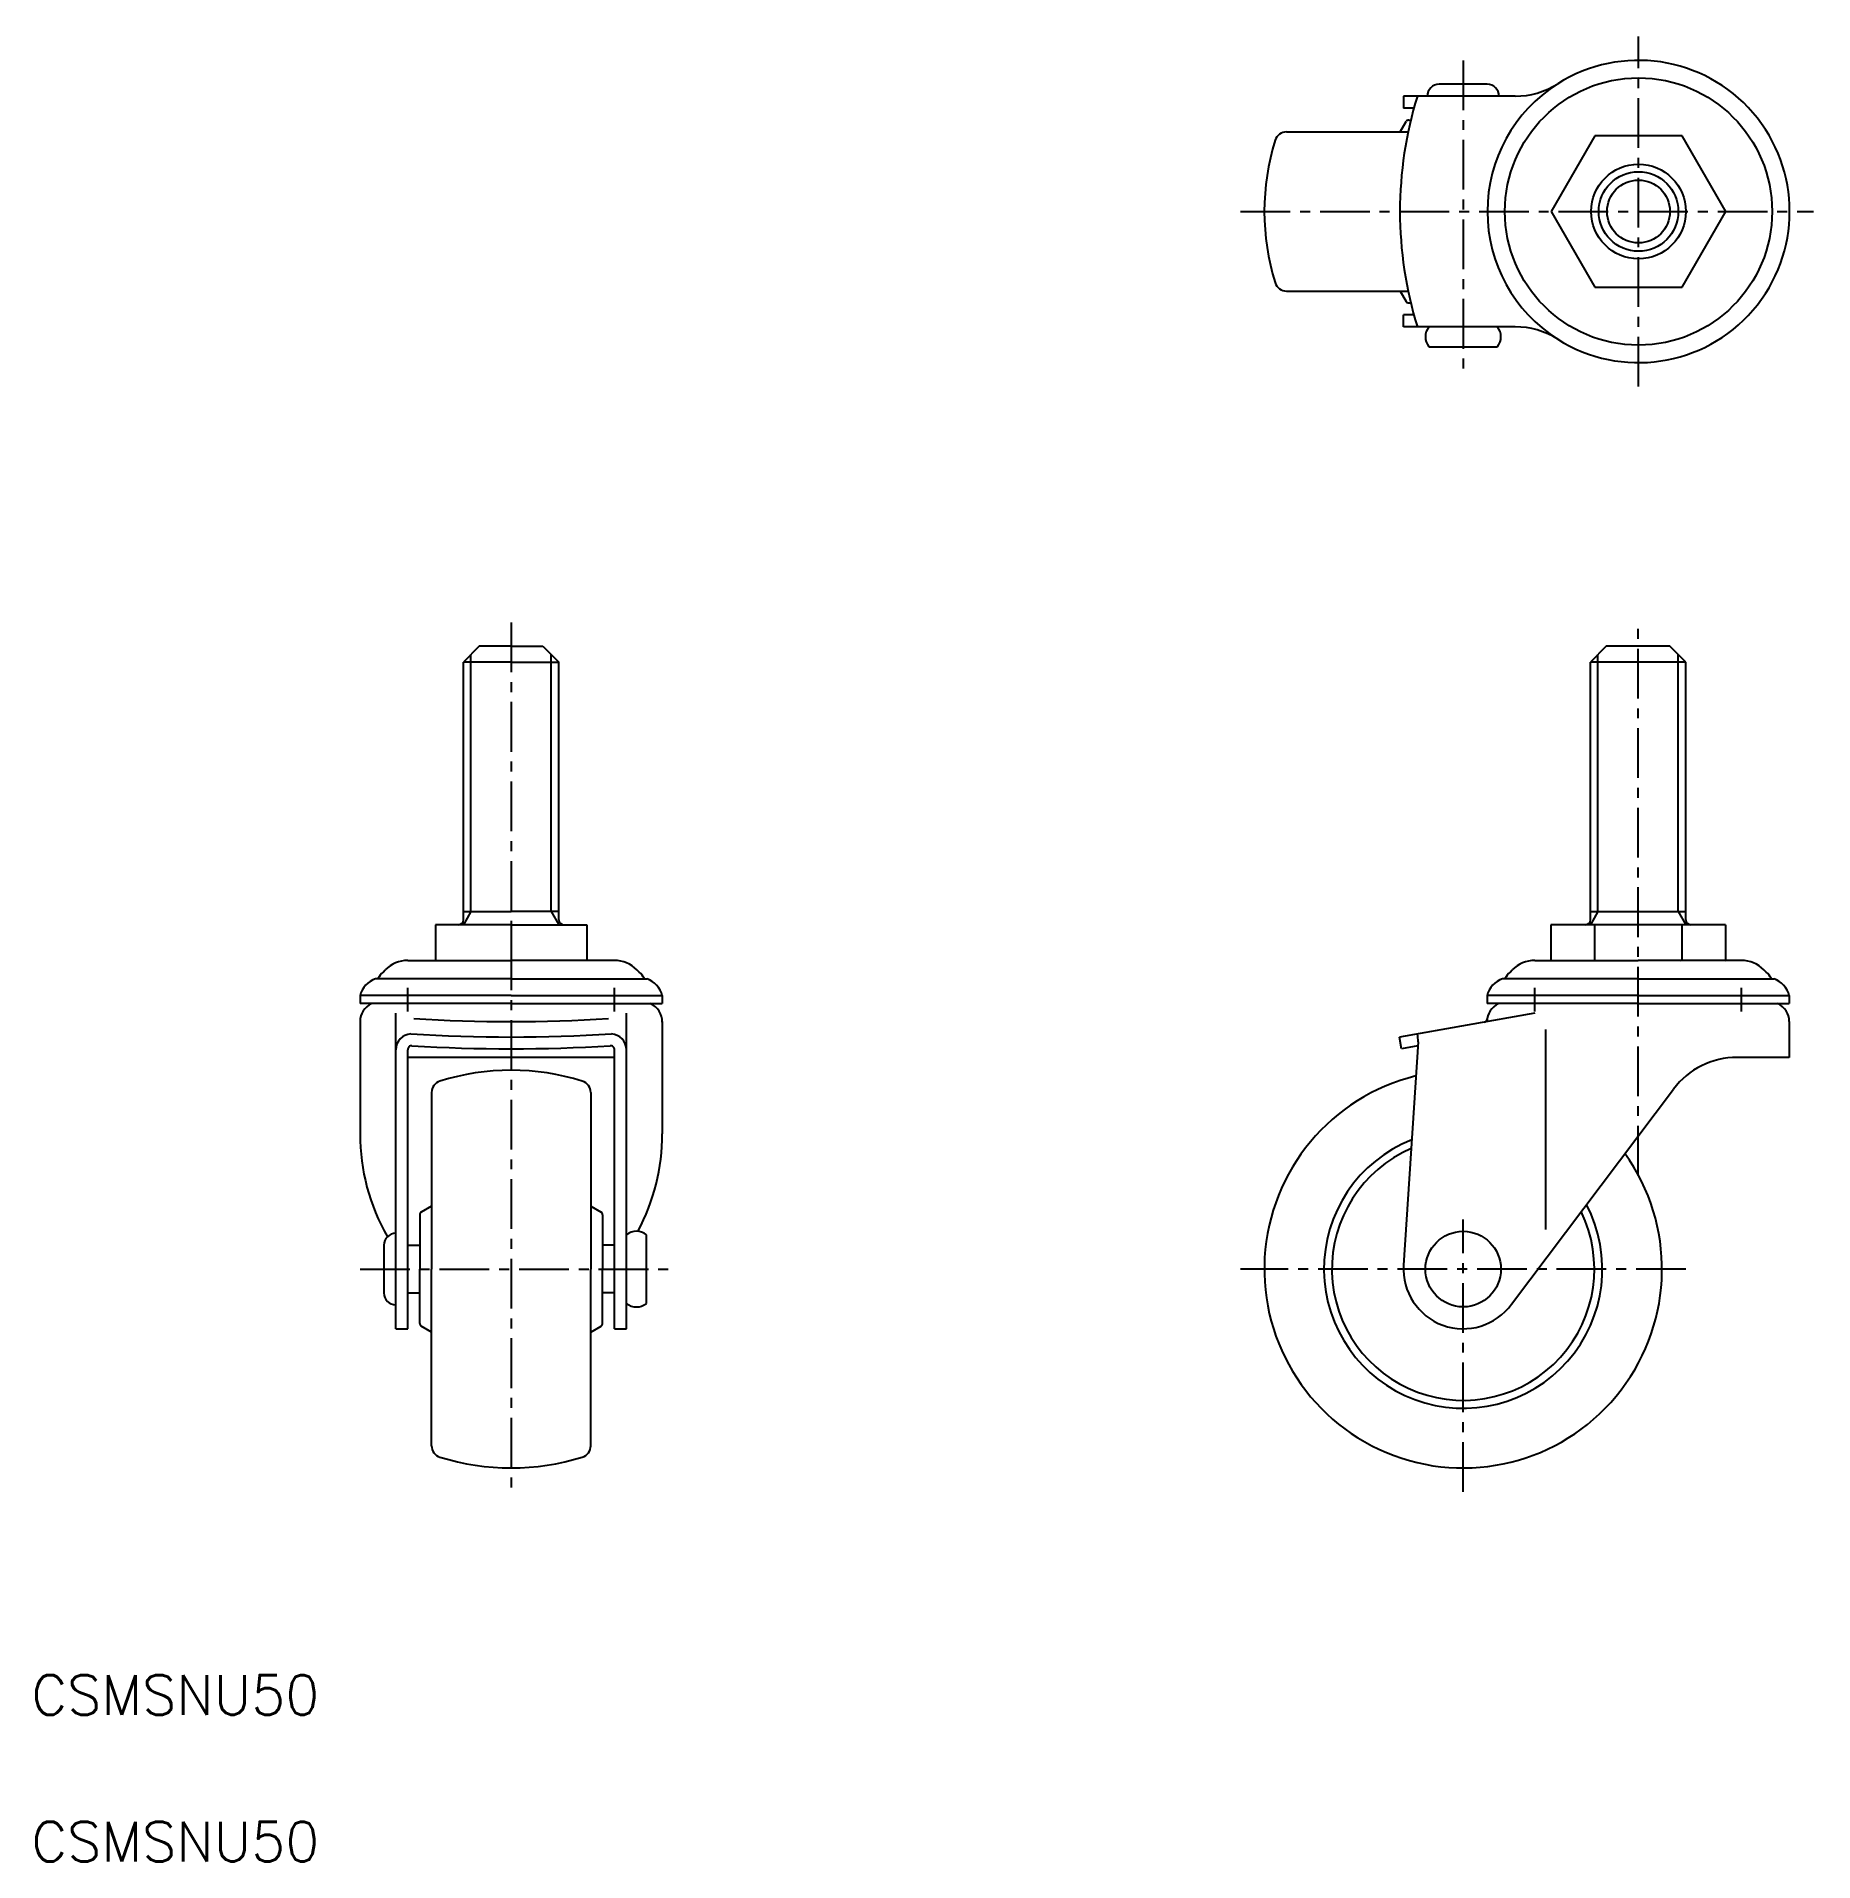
# Model space of a CAD drawing. Extents: x -5 to 219, y 18 to 248.
import ezdxf

# ---------------------------------------------------------------- set-up
doc = ezdxf.new("R2010")
doc.units = 0
doc.header["$LTSCALE"] = 5
doc.linetypes.add('CENTER', pattern=[2, 1.25, -0.25, 0.25, -0.25])
doc.layers.get('0').update_dxf_attribs({"linetype": 'CONTINUOUS'})
doc.layers.add('CENTER', color=1, linetype='CENTER')
doc.styles.get("Standard").update_dxf_attribs({"font": 'txt.shx'})

msp = doc.modelspace()

# ---------------------------------------------------------------- linework, layer by layer
at = {"color": 7, "linetype": 'CONTINUOUS'}
for p, q in [((177.746794, 241.928506), (171.746794, 241.928506)), ((167.246794, 240.428506), (167.246794, 238.928506)), ((181.278874, 240.428506), (167.246794, 240.428506)), ((168.550947, 238.928506), (167.246794, 238.928506)), ((166.824145, 235.928506), (167.5747, 237.228506)), ((167.92111, 237.428506), (168.163597, 237.428506)), ((152.543853, 235.928506), (167.826255, 235.928506)), ((191.310167, 235.428506), (185.825339, 225.928506)), ((202.279822, 235.428506), (191.310167, 235.428506)), ((207.764649, 225.928506), (202.279822, 235.428506)), ((185.825339, 225.928506), (191.310167, 216.428506)), ((202.279822, 216.428506), (207.764649, 225.928506)), ((152.543853, 215.928506), (167.826255, 215.928506)), ((166.824145, 215.928506), (167.5747, 214.628506)), ((191.310167, 216.428506), (202.279822, 216.428506)), ((167.92111, 214.428506), (168.163597, 214.428506)), ((167.246794, 211.428506), (167.246794, 212.928506)), ((168.550947, 212.928506), (167.246794, 212.928506)), ((181.278874, 211.428506), (167.246794, 211.428506)), ((170.435545, 208.928506), (179.058044, 208.928506)), ((51.047078, 171.26674), (49.047078, 169.26674)), ((55.047078, 171.26674), (51.047078, 171.26674)), ((55.047078, 171.26674), (59.047078, 171.26674)), ((59.047078, 171.26674), (61.047078, 169.26674)), ((192.746794, 171.26674), (190.746794, 169.26674)), ((200.746794, 171.26674), (192.746794, 171.26674)), ((202.746794, 169.26674), (200.746794, 171.26674)), ((55.047078, 169.26674), (49.047078, 169.26674)), ((49.047078, 136.86674), (49.047078, 169.26674)), ((55.047078, 169.26674), (61.047078, 169.26674)), ((61.047078, 136.86674), (61.047078, 169.26674)), ((202.746794, 169.26674), (190.746794, 169.26674)), ((190.746794, 136.86674), (190.746794, 169.26674)), ((202.746794, 136.86674), (202.746794, 169.26674)), ((49.047078, 137.906993), (55.047078, 137.906993)), ((61.047078, 137.906993), (55.047078, 137.906993)), ((190.746794, 137.906993), (202.746794, 137.906993)), ((45.547078, 136.26674), (45.547078, 131.76674)), ((55.047078, 136.26674), (45.547078, 136.26674)), ((55.047078, 136.26674), (55.047078, 131.76674)), ((55.047078, 136.26674), (64.547078, 136.26674)), ((64.547078, 136.26674), (64.547078, 131.76674)), ((185.777139, 136.26674), (185.777139, 131.815246)), ((207.716449, 136.26674), (185.777139, 136.26674)), ((191.266794, 136.26674), (191.266794, 131.815246)), ((202.226794, 136.26674), (202.226794, 131.815246)), ((207.716449, 136.26674), (207.716449, 131.815246)), ((42.0557, 131.76674), (55.047078, 131.76674)), ((68.038456, 131.76674), (55.047078, 131.76674)), ((183.755416, 131.76674), (196.746794, 131.76674)), ((185.861154, 131.76674), (185.777139, 131.815246)), ((209.738172, 131.76674), (196.746794, 131.76674)), ((207.632435, 131.76674), (207.716449, 131.815246)), ((55.047078, 129.464973), (37.997078, 129.464973)), ((38.942521, 130.310416), (39.227273, 130.595168)), ((55.047078, 129.464973), (72.097078, 129.464973)), ((71.151635, 130.310416), (70.866883, 130.595168)), ((196.746794, 129.464973), (179.696794, 129.464973)), ((180.642237, 130.310416), (180.926989, 130.595168)), ((196.746794, 129.464973), (213.796794, 129.464973)), ((212.851351, 130.310416), (212.566599, 130.595168)), ((36.047078, 127.34674), (36.047078, 126.34674)), ((55.047078, 127.34674), (36.047078, 127.34674)), ((55.047078, 126.34674), (36.047078, 126.34674)), ((55.047078, 127.34674), (74.047078, 127.34674)), ((55.047078, 126.34674), (74.047078, 126.34674)), ((74.047078, 127.34674), (74.047078, 126.34674)), ((196.746794, 127.34674), (177.746794, 127.34674)), ((177.746794, 127.34674), (177.746794, 126.34674)), ((196.746794, 126.34674), (177.746794, 126.34674)), ((196.746794, 127.34674), (215.746794, 127.34674)), ((196.746794, 126.34674), (215.746794, 126.34674)), ((215.746794, 127.34674), (215.746794, 126.34674)), ((36.047078, 124.08674), (36.047078, 109.96027)), ((40.547078, 85.46674), (40.547078, 125.140991)), ((69.547078, 85.46674), (69.547078, 125.140991)), ((74.047078, 124.08674), (74.047078, 109.96027)), ((183.746794, 125.140991), (166.746794, 122.143432)), ((215.746794, 124.08674), (215.746794, 119.58674)), ((167.007267, 120.66622), (166.746794, 122.143432)), ((185.084891, 123.10674), (185.084891, 97.961564)), ((215.746794, 123.792569), (215.746794, 123.292569)), ((42.047078, 85.46674), (42.047078, 120.54886)), ((68.047078, 119.58674), (42.047078, 119.58674)), ((68.047078, 85.46674), (68.047078, 120.54886)), ((169.052109, 121.026781), (167.007267, 120.66622)), ((169.085345, 121.53889), (167.26254, 93.452468)), ((215.746794, 119.58674), (209.181806, 119.58674)), ((45.047078, 115.169681), (45.047078, 92.96674)), ((65.047078, 115.169681), (65.047078, 92.96674)), ((180.814422, 88.558351), (201.195451, 115.604891)), ((43.547078, 99.792425), (43.547078, 92.96674)), ((45.047078, 100.88939), (43.747078, 100.138835)), ((65.047078, 100.88939), (66.347078, 100.138835)), ((66.547078, 99.792425), (66.547078, 92.96674)), ((72.047078, 88.655491), (72.047078, 97.27799)), ((39.047078, 95.96674), (39.047078, 89.96674)), ((42.047078, 95.96674), (43.547078, 95.96674)), ((68.047078, 95.96674), (66.547078, 95.96674)), ((43.547078, 86.141056), (43.547078, 92.96674)), ((45.047078, 70.763799), (45.047078, 92.96674)), ((65.047078, 70.763799), (65.047078, 92.96674)), ((66.547078, 86.141056), (66.547078, 92.96674)), ((42.047078, 89.96674), (43.547078, 89.96674)), ((68.047078, 89.96674), (66.547078, 89.96674)), ((40.547078, 85.46674), (42.047078, 85.46674)), ((45.047078, 85.044091), (43.747078, 85.794646)), ((65.047078, 85.044091), (66.347078, 85.794646)), ((68.047078, 85.46674), (69.547078, 85.46674))]:
    msp.add_line(p, q, dxfattribs=at)
at = {"color": 3, "linetype": 'CONTINUOUS'}
for p, q in [((49.994078, 137.906993), (49.994078, 170.21374)), ((60.100078, 137.906993), (60.100078, 170.21374)), ((191.693794, 137.906993), (191.693794, 170.21374)), ((201.799794, 137.906993), (201.799794, 170.21374)), ((49.994078, 137.906993), (49.047078, 136.26674)), ((60.100078, 137.906993), (61.047078, 136.26674)), ((191.693794, 137.906993), (190.746794, 136.26674)), ((201.799794, 137.906993), (202.746794, 136.26674))]:
    msp.add_line(p, q, dxfattribs=at)
at = {"color": 7, "linetype": 'CONTINUOUS'}
for centre, radius in [((196.794994, 225.928506), 16.7982), ((196.794994, 225.928506), 5.9518), ((196.794994, 225.928506), 3.9518), ((174.746794, 92.96674), 4.75)]:
    msp.add_circle(centre, radius, dxfattribs=at)
at = {"color": 3, "linetype": 'CONTINUOUS'}
msp.add_circle((196.794994, 225.928506), 5.0048, dxfattribs=at)
at = {"color": 7, "linetype": 'CONTINUOUS'}
for centre, radius, start, end in [((196.794994, 225.928506), 19, 237.653468, 122.346532), ((171.746794, 240.428506), 1.5, 90, 180), ((177.746794, 240.428506), 1.5, 0, 90), ((196.794994, 225.928506), 19, 122.346532, 237.653468), ((181.278874, 250.428506), 10, 270, 302.346532), ((215.794994, 225.928506), 49, 162.787385, 197.212615), ((167.92111, 237.028506), 0.4, 90, 150), ((179.746794, 225.928506), 30, 162.647739, 197.352261), ((152.543853, 234.428506), 1.5, 90, 162.647739), ((152.543853, 217.428506), 1.5, 197.352261, 270), ((167.92111, 214.828506), 0.4, 210, 270), ((171.996794, 210.178506), 2, 141.317813, 218.682187), ((177.496794, 210.178506), 2, 321.317813, 38.682187), ((181.278874, 201.428506), 10, 57.653468, 90), ((48.447078, 136.86674), 0.6, 270, 0), ((61.647078, 136.86674), 0.6, 180, 270), ((190.146794, 136.86674), 0.6, 270, 0), ((203.346794, 136.86674), 0.6, 180, 270), ((42.0557, 127.76674), 4, 90, 135), ((68.038456, 127.76674), 4, 45, 90), ((183.755416, 127.76674), 4, 90, 135), ((188.854489, 136.96674), 6, 240, 240.073565), ((188.854489, 134.820089), 3.853348, 307.59073, 308.757696), ((196.746794, 149.087043), 18.120302, 252.396795, 252.911229), ((196.746794, 149.087043), 18.120302, 287.088771, 287.603205), ((204.639099, 134.820089), 3.853348, 231.242304, 232.40927), ((204.639099, 136.96674), 6, 299.926435, 300), ((209.738172, 127.76674), 4, 45, 90), ((38.958521, 126.623208), 3, 108.692017, 166.043951), ((41.770949, 127.481989), 4, 135, 150.281045), ((68.323208, 127.481989), 4, 29.718955, 45), ((71.135635, 126.623208), 3, 13.956049, 71.307983), ((180.658237, 126.623208), 3, 108.692017, 166.043951), ((183.470665, 127.481989), 4, 135, 150.281045), ((210.022924, 127.481989), 4, 29.718955, 45), ((212.835351, 126.623208), 3, 13.956049, 71.307983), ((38.59207, 124.042026), 2.545385, 115.116254, 178.993438), ((71.502086, 124.042026), 2.545385, 358.993438, 64.883746), ((180.291786, 124.042026), 2.545385, 115.116254, 179.07725), ((213.201802, 124.042026), 2.545385, 0.92275, 64.883746), ((55.047078, 324.08309), 200.000072, 266.493312, 273.506688), ((177.282395, 124.508856), 0.5, 280, 351.18231), ((42.547078, 120.53889), 2, 92.94553, 180), ((55.047078, 324.508504), 202.365072, 266.429457, 273.570543), ((67.547078, 120.53889), 2, 0, 87.05447), ((163.818166, 121.53889), 5.267179, 0, 10.94432), ((42.547078, 120.54886), 0.5, 86.493312, 180), ((55.047078, 324.531293), 203.865072, 266.493312, 273.506688), ((67.547078, 120.54886), 0.5, 0, 93.506688), ((209.181806, 109.58674), 10, 90, 143), ((55.047078, 87.96674), 30, 72.647739, 107.352261), ((174.746794, 92.96674), 25, 103.744322, 35.545141), ((46.547078, 115.169681), 1.5, 107.352261, 180), ((63.547078, 115.169681), 1.5, 0, 72.647739), ((62.047078, 109.96027), 26, 180, 209.820665), ((48.047078, 109.96027), 26, 331.886137, 0), ((174.746794, 92.96674), 17.5, 111.663653, 27.627206), ((174.746794, 92.96674), 16.5, 113.322411, 25.968761), ((43.947078, 99.792425), 0.4, 120, 180), ((66.147078, 99.792425), 0.4, 0, 60), ((40.547078, 95.96674), 1.5, 90, 180), ((70.797078, 95.71674), 2, 51.317813, 128.682187), ((174.746794, 92.96674), 7.5, 176.286719, 324), ((40.547078, 89.96674), 1.5, 180, 270), ((70.797078, 90.21674), 2, 231.317813, 308.682187), ((43.947078, 86.141056), 0.4, 180, 240), ((66.147078, 86.141056), 0.4, 300, 0), ((46.547078, 70.763799), 1.5, 180, 252.647739), ((55.047078, 97.96674), 30, 252.647739, 287.352261), ((63.547078, 70.763799), 1.5, 287.352261, 0)]:
    msp.add_arc(centre, radius, start, end, dxfattribs=at)
at = {"layer": 'CENTER', "color": 1, "linetype": 'CENTER'}
for p, q in [((196.794994, 203.928506), (196.794994, 247.928506)), ((174.746794, 244.928506), (174.746794, 205.928506)), ((146.746794, 225.928506), (218.794994, 225.928506)), ((55.047078, 174.26674), (55.047078, 64.96674)), ((196.746794, 104.716403), (196.746794, 174.26674)), ((42.047078, 125.34674), (42.047078, 128.34674)), ((68.047078, 125.34674), (68.047078, 128.34674)), ((183.746794, 125.34674), (183.746794, 128.34674)), ((209.746794, 125.34674), (209.746794, 128.34674)), ((174.746794, 64.96674), (174.746794, 99.21674)), ((36.047078, 92.96674), (75.047078, 92.96674)), ((202.746794, 92.96674), (146.746794, 92.96674))]:
    msp.add_line(p, q, dxfattribs=at)

# ---------------------------------------------------------------- texts
for p in [(-5.272632, 36.934335), (-5.272632, 18.491925)]:
    msp.add_text('CSMSNU50', height=5).set_placement(p)

doc.saveas('drawing.dxf')
